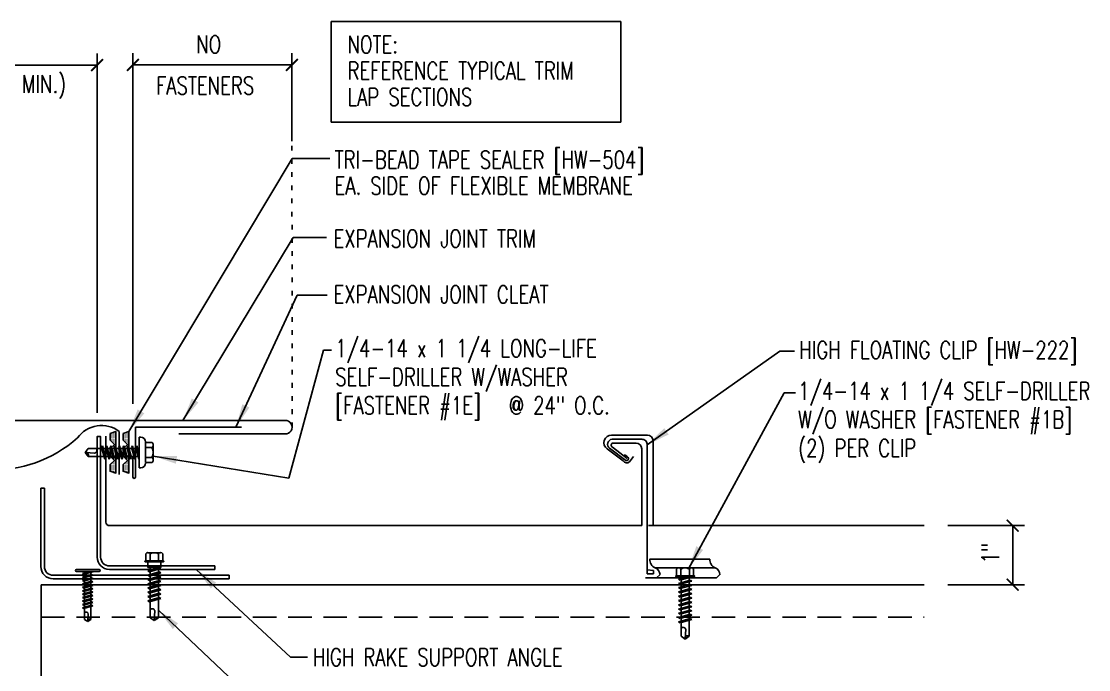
# Model space of a CAD drawing. Header units: inches. Extents: x 3.4 to 44.9, y 7.2 to 31.1.
# Drawn here: x 22.21 to 44.88, y 17.35 to 31.13 of the extents above; entities that cross this region are included whole.
import ezdxf

# ---------------------------------------------------------------- set-up
doc = ezdxf.new("R2010")
doc.units = ezdxf.units.IN
doc.header["$MEASUREMENT"] = 0
doc.linetypes.add('ACAD_ISO07W100', pattern=[3, 0, -3])
doc.linetypes.add('HIDDEN', pattern=[0.375, 0.25, -0.125])
for name, color, linetype in [('clip', 5, 'Continuous'), ('DIM', 2, 'Continuous'), ('FASTENER', 9, 'Continuous'), ('MEMBRANE', 7, 'Continuous'), ('PANEL', 11, 'Continuous'), ('STLA', 10, 'Continuous'), ('TAPE', 8, 'Continuous'), ('TEXT', 2, 'Continuous'), ('TRIM', 6, 'Continuous')]:
    doc.layers.add(name, color=color, linetype=linetype)
doc.styles.add('TEXT1', font='ROMANS.shx', dxfattribs={"width": 0.75, "height": 0.375})
doc.dimstyles.new('DETAIL$0', dxfattribs={"dimscale": 4, "dimtxt": 0.375, "dimasz": 0.0625, "dimexe": 0.0625, "dimexo": 0.125, "dimgap": 0.0625, "dimtad": 1, "dimdec": 4, "dimzin": 3, "dimdsep": 46, "dimlunit": 4, "dimtxsty": 'TEXT1', "dimblk": 'ARCHTICK', "dimcen": 0.0625, "dimclrd": 7, "dimclre": 7, "dimclrt": 2, "dimadec": 0, "dimazin": 0, "dimtfac": 0.59375, "dimtdec": 4, "dimtmove": 0, "dimatfit": 3, "dimfxl": 0, "dimfrac": 2, "dimtolj": 1, "dimtzin": 3, "dimarcsym": 0})
doc.dimstyles.new('DETAIL$7', dxfattribs={"dimscale": 4, "dimtxt": 0.375, "dimasz": 0.125, "dimexe": 0.0625, "dimexo": 0.125, "dimgap": 0.0625, "dimtad": 1, "dimdec": 4, "dimzin": 3, "dimdsep": 46, "dimlunit": 4, "dimtxsty": 'TEXT1', "dimblk": 'ARCHTICK', "dimcen": 0.0625, "dimclrd": 7, "dimclre": 7, "dimclrt": 2, "dimadec": 0, "dimazin": 0, "dimtfac": 0.59375, "dimtdec": 4, "dimtmove": 2, "dimatfit": 3, "dimfxl": 0, "dimfrac": 2, "dimtolj": 1, "dimtzin": 3, "dimarcsym": 0})

# ---------------------------------------------------------------- blocks, each defined once
blk = doc.blocks.new('FD-F1e')
at = {"layer": 'TEXT', "style": 'TEXT1', "width": 0.75}
for s, p in [('1/4-14 x 1 1/4 LONG-LIFE', (0.0047, -0.0408)), ('SELF-DRILLER W/WASHER', (0.0047, -0.1926)), ('[FASTENER #1E]', (0.0047, -0.3444))]:
    blk.add_text(s, height=0.09375, dxfattribs=at).set_placement(p)
blk.add_attdef('(QUANTITY)', (0.9263, -0.3444), '', height=0.0938, dxfattribs=at)
at = {"layer": 'TEXT', "style": 'TEXT1', "flags": 1}
for tag, p in [('Color', (0.0245, -0.5337)), ('Calc', (0.0245, -0.5337)), ('Opt1', (0.0245, -0.5337)), ('Opt2', (0.0245, -0.5337)), ('Opt3', (0.0245, -0.5337)), ('Description', (0.0245, -0.5337)), ('Multiple', (0.0245, -0.5337)), ('Part', (0.0245, -0.5337)), ('Spare1', (0.0245, -0.7212)), ('Spare2', (0.0245, -0.7212)), ('Spare3', (0.0245, -0.7212)), ('Spare4', (0.0245, -0.7212)), ('Spare5', (0.0245, -0.7212)), ('Spare6', (0.0245, -0.7212)), ('Spare7', (0.0245, -0.7212)), ('Spare8', (0.0245, -0.7212)), ('Spare9', (0.0245, -0.7212)), ('Spare10', (0.0245, -0.7212))]:
    blk.add_attdef(tag, p, '', height=0.0938, dxfattribs=at)
blk = doc.blocks.new('*X3')
at = {"color": 0}
for p, q in [((-0.434, 0.135), (-0.434, 0.135)), ((-0.434, 0.123), (-0.434, 0.123)), ((-0.422, 0.141), (-0.422, 0.141)), ((-0.422, 0.129), (-0.422, 0.129)), ((-0.422, 0.117), (-0.422, 0.117)), ((-0.422, 0.105), (-0.422, 0.105)), ((-0.422, 0.094), (-0.422, 0.094)), ((-0.422, 0.082), (-0.422, 0.082)), ((-0.41, 0.135), (-0.41, 0.135)), ((-0.41, 0.123), (-0.41, 0.123)), ((-0.41, 0.111), (-0.41, 0.111)), ((-0.41, 0.1), (-0.41, 0.1)), ((-0.41, 0.088), (-0.41, 0.088)), ((-0.41, 0.076), (-0.41, 0.076)), ((-0.41, 0.064), (-0.41, 0.064)), ((-0.41, 0.053), (-0.41, 0.053)), ((-0.41, 0.041), (-0.41, 0.041)), ((-0.398, 0.141), (-0.398, 0.141)), ((-0.398, 0.129), (-0.398, 0.129)), ((-0.398, 0.117), (-0.398, 0.117)), ((-0.398, 0.105), (-0.398, 0.105)), ((-0.398, 0.094), (-0.398, 0.094)), ((-0.398, 0.082), (-0.398, 0.082)), ((-0.398, 0.07), (-0.398, 0.07)), ((-0.398, 0.059), (-0.398, 0.059)), ((-0.398, 0.047), (-0.398, 0.047)), ((-0.398, 0.035), (-0.398, 0.035)), ((-0.398, 0.023), (-0.398, 0.023)), ((-0.387, 0.135), (-0.387, 0.135)), ((-0.387, 0.123), (-0.387, 0.123)), ((-0.387, 0.111), (-0.387, 0.111)), ((-0.387, 0.1), (-0.387, 0.1)), ((-0.387, 0.088), (-0.387, 0.088)), ((-0.387, 0.076), (-0.387, 0.076)), ((-0.387, 0.064), (-0.387, 0.064)), ((-0.387, 0.053), (-0.387, 0.053)), ((-0.387, 0.041), (-0.387, 0.041)), ((-0.387, 0.029), (-0.387, 0.029)), ((-0.375, 0.141), (-0.375, 0.141)), ((-0.375, 0.129), (-0.375, 0.129)), ((-0.375, 0.117), (-0.375, 0.117)), ((-0.375, 0.105), (-0.375, 0.105)), ((-0.375, 0.094), (-0.375, 0.094)), ((-0.375, 0.082), (-0.375, 0.082)), ((-0.375, 0.07), (-0.375, 0.07)), ((-0.375, 0.059), (-0.375, 0.059)), ((-0.375, 0.047), (-0.375, 0.047)), ((-0.375, 0.035), (-0.375, 0.035)), ((-0.375, 0.023), (-0.375, 0.023)), ((-0.363, 0.135), (-0.363, 0.135)), ((-0.363, 0.123), (-0.363, 0.123)), ((-0.363, 0.111), (-0.363, 0.111)), ((-0.363, 0.1), (-0.363, 0.1)), ((-0.363, 0.088), (-0.363, 0.088)), ((-0.363, 0.076), (-0.363, 0.076)), ((-0.363, 0.064), (-0.363, 0.064)), ((-0.363, 0.053), (-0.363, 0.053)), ((-0.363, 0.041), (-0.363, 0.041)), ((-0.363, 0.029), (-0.363, 0.029)), ((-0.352, 0.141), (-0.352, 0.141)), ((-0.352, 0.129), (-0.352, 0.129)), ((-0.352, 0.117), (-0.352, 0.117)), ((-0.352, 0.105), (-0.352, 0.105)), ((-0.352, 0.094), (-0.352, 0.094)), ((-0.352, 0.082), (-0.352, 0.082)), ((-0.352, 0.07), (-0.352, 0.07)), ((-0.352, 0.059), (-0.352, 0.059)), ((-0.352, 0.047), (-0.352, 0.047)), ((-0.352, 0.035), (-0.352, 0.035)), ((-0.352, 0.023), (-0.352, 0.023)), ((-0.34, 0.135), (-0.34, 0.135)), ((-0.34, 0.123), (-0.34, 0.123)), ((-0.34, 0.111), (-0.34, 0.111)), ((-0.34, 0.1), (-0.34, 0.1)), ((-0.34, 0.088), (-0.34, 0.088)), ((-0.34, 0.076), (-0.34, 0.076)), ((-0.34, 0.064), (-0.34, 0.064)), ((-0.34, 0.053), (-0.34, 0.053)), ((-0.34, 0.041), (-0.34, 0.041)), ((-0.34, 0.029), (-0.34, 0.029)), ((-0.328, 0.141), (-0.328, 0.141)), ((-0.328, 0.129), (-0.328, 0.129)), ((-0.328, 0.117), (-0.328, 0.117)), ((-0.328, 0.105), (-0.328, 0.105)), ((-0.328, 0.094), (-0.328, 0.094)), ((-0.328, 0.082), (-0.328, 0.082)), ((-0.328, 0.07), (-0.328, 0.07)), ((-0.328, 0.059), (-0.328, 0.059)), ((-0.328, 0.047), (-0.328, 0.047)), ((-0.328, 0.035), (-0.328, 0.035)), ((-0.328, 0.023), (-0.328, 0.023)), ((-0.316, 0.135), (-0.316, 0.135)), ((-0.316, 0.123), (-0.316, 0.123)), ((-0.316, 0.111), (-0.316, 0.111)), ((-0.316, 0.1), (-0.316, 0.1)), ((-0.316, 0.088), (-0.316, 0.088)), ((-0.316, 0.076), (-0.316, 0.076)), ((-0.316, 0.064), (-0.316, 0.064)), ((-0.316, 0.053), (-0.316, 0.053)), ((-0.316, 0.041), (-0.316, 0.041)), ((-0.316, 0.029), (-0.316, 0.029)), ((-0.305, 0.141), (-0.305, 0.141)), ((-0.305, 0.129), (-0.305, 0.129)), ((-0.305, 0.117), (-0.305, 0.117)), ((-0.305, 0.105), (-0.305, 0.105)), ((-0.305, 0.094), (-0.305, 0.094)), ((-0.305, 0.082), (-0.305, 0.082)), ((-0.305, 0.07), (-0.305, 0.07)), ((-0.305, 0.059), (-0.305, 0.059)), ((-0.305, 0.047), (-0.305, 0.047)), ((-0.305, 0.035), (-0.305, 0.035)), ((-0.305, 0.023), (-0.305, 0.023)), ((-0.293, 0.135), (-0.293, 0.135)), ((-0.293, 0.123), (-0.293, 0.123)), ((-0.293, 0.111), (-0.293, 0.111)), ((-0.293, 0.1), (-0.293, 0.1)), ((-0.293, 0.088), (-0.293, 0.088)), ((-0.293, 0.076), (-0.293, 0.076)), ((-0.293, 0.064), (-0.293, 0.064)), ((-0.293, 0.053), (-0.293, 0.053)), ((-0.293, 0.041), (-0.293, 0.041)), ((-0.293, 0.029), (-0.293, 0.029)), ((-0.281, 0.141), (-0.281, 0.141)), ((-0.281, 0.129), (-0.281, 0.129)), ((-0.281, 0.117), (-0.281, 0.117)), ((-0.281, 0.105), (-0.281, 0.105)), ((-0.281, 0.094), (-0.281, 0.094)), ((-0.281, 0.082), (-0.281, 0.082)), ((-0.281, 0.07), (-0.281, 0.07)), ((-0.281, 0.059), (-0.281, 0.059)), ((-0.281, 0.047), (-0.281, 0.047)), ((-0.281, 0.035), (-0.281, 0.035)), ((-0.281, 0.023), (-0.281, 0.023)), ((-0.27, 0.135), (-0.27, 0.135)), ((-0.27, 0.123), (-0.27, 0.123)), ((-0.27, 0.111), (-0.27, 0.111)), ((-0.27, 0.1), (-0.27, 0.1)), ((-0.27, 0.088), (-0.27, 0.088)), ((-0.27, 0.076), (-0.27, 0.076)), ((-0.27, 0.064), (-0.27, 0.064)), ((-0.27, 0.053), (-0.27, 0.053)), ((-0.27, 0.041), (-0.27, 0.041)), ((-0.27, 0.029), (-0.27, 0.029)), ((-0.258, 0.141), (-0.258, 0.141)), ((-0.258, 0.129), (-0.258, 0.129)), ((-0.258, 0.117), (-0.258, 0.117)), ((-0.258, 0.105), (-0.258, 0.105)), ((-0.258, 0.094), (-0.258, 0.094)), ((-0.258, 0.082), (-0.258, 0.082)), ((-0.258, 0.07), (-0.258, 0.07)), ((-0.258, 0.059), (-0.258, 0.059)), ((-0.258, 0.047), (-0.258, 0.047)), ((-0.258, 0.035), (-0.258, 0.035)), ((-0.258, 0.023), (-0.258, 0.023)), ((-0.246, 0.135), (-0.246, 0.135)), ((-0.246, 0.123), (-0.246, 0.123)), ((-0.246, 0.111), (-0.246, 0.111)), ((-0.246, 0.1), (-0.246, 0.1)), ((-0.246, 0.088), (-0.246, 0.088)), ((-0.246, 0.076), (-0.246, 0.076)), ((-0.246, 0.064), (-0.246, 0.064)), ((-0.246, 0.053), (-0.246, 0.053)), ((-0.246, 0.041), (-0.246, 0.041)), ((-0.234, 0.141), (-0.234, 0.141)), ((-0.234, 0.129), (-0.234, 0.129)), ((-0.234, 0.117), (-0.234, 0.117)), ((-0.234, 0.105), (-0.234, 0.105)), ((-0.234, 0.094), (-0.234, 0.094)), ((-0.234, 0.082), (-0.234, 0.082)), ((-0.234, 0.07), (-0.234, 0.07)), ((-0.234, 0.059), (-0.234, 0.059)), ((-0.234, 0.047), (-0.234, 0.047)), ((-0.223, 0.135), (-0.223, 0.135)), ((-0.223, 0.123), (-0.223, 0.123)), ((-0.223, 0.111), (-0.223, 0.111)), ((-0.223, 0.1), (-0.223, 0.1)), ((-0.223, 0.088), (-0.223, 0.088)), ((-0.223, 0.076), (-0.223, 0.076)), ((-0.223, 0.064), (-0.223, 0.064)), ((-0.211, 0.141), (-0.211, 0.141)), ((-0.211, 0.129), (-0.211, 0.129)), ((-0.211, 0.117), (-0.211, 0.117)), ((-0.211, 0.105), (-0.211, 0.105)), ((-0.211, 0.094), (-0.211, 0.094)), ((-0.211, 0.082), (-0.211, 0.082)), ((-0.211, 0.07), (-0.211, 0.07)), ((-0.199, 0.135), (-0.199, 0.135)), ((-0.199, 0.123), (-0.199, 0.123)), ((-0.199, 0.111), (-0.199, 0.111)), ((-0.199, 0.1), (-0.199, 0.1)), ((-0.199, 0.088), (-0.199, 0.088)), ((-0.188, 0.141), (-0.188, 0.141)), ((-0.188, 0.129), (-0.188, 0.129)), ((-0.188, 0.117), (-0.188, 0.117)), ((-0.188, 0.105), (-0.188, 0.105)), ((-0.188, 0.094), (-0.188, 0.094)), ((-0.176, 0.135), (-0.176, 0.135)), ((-0.176, 0.123), (-0.176, 0.123)), ((-0.176, 0.111), (-0.176, 0.111)), ((-0.164, 0.141), (-0.164, 0.141)), ((-0.164, 0.129), (-0.164, 0.129)), ((-0.164, 0.117), (-0.164, 0.117)), ((-0.164, 0.105), (-0.164, 0.105)), ((-0.152, 0.135), (-0.152, 0.135)), ((-0.152, 0.123), (-0.152, 0.123)), ((-0.152, 0.111), (-0.152, 0.111)), ((-0.152, 0.1), (-0.152, 0.1)), ((-0.141, 0.141), (-0.141, 0.141)), ((-0.141, 0.129), (-0.141, 0.129)), ((-0.141, 0.117), (-0.141, 0.117)), ((-0.141, 0.105), (-0.141, 0.105)), ((-0.141, 0.094), (-0.141, 0.094)), ((-0.141, 0.082), (-0.141, 0.082)), ((-0.129, 0.135), (-0.129, 0.135)), ((-0.129, 0.123), (-0.129, 0.123)), ((-0.129, 0.111), (-0.129, 0.111)), ((-0.129, 0.1), (-0.129, 0.1)), ((-0.129, 0.088), (-0.129, 0.088)), ((-0.129, 0.076), (-0.129, 0.076)), ((-0.117, 0.141), (-0.117, 0.141)), ((-0.117, 0.129), (-0.117, 0.129)), ((-0.117, 0.117), (-0.117, 0.117)), ((-0.117, 0.105), (-0.117, 0.105)), ((-0.117, 0.094), (-0.117, 0.094)), ((-0.117, 0.082), (-0.117, 0.082)), ((-0.117, 0.07), (-0.117, 0.07)), ((-0.117, 0.059), (-0.117, 0.059)), ((-0.105, 0.135), (-0.105, 0.135)), ((-0.105, 0.123), (-0.105, 0.123)), ((-0.105, 0.111), (-0.105, 0.111)), ((-0.105, 0.1), (-0.105, 0.1)), ((-0.105, 0.088), (-0.105, 0.088)), ((-0.105, 0.076), (-0.105, 0.076)), ((-0.105, 0.064), (-0.105, 0.064)), ((-0.105, 0.053), (-0.105, 0.053)), ((-0.094, 0.141), (-0.094, 0.141)), ((-0.094, 0.129), (-0.094, 0.129)), ((-0.094, 0.117), (-0.094, 0.117)), ((-0.094, 0.105), (-0.094, 0.105)), ((-0.094, 0.094), (-0.094, 0.094)), ((-0.094, 0.082), (-0.094, 0.082)), ((-0.094, 0.07), (-0.094, 0.07)), ((-0.094, 0.059), (-0.094, 0.059)), ((-0.094, 0.047), (-0.094, 0.047)), ((-0.094, 0.035), (-0.094, 0.035)), ((-0.082, 0.135), (-0.082, 0.135)), ((-0.082, 0.123), (-0.082, 0.123)), ((-0.082, 0.111), (-0.082, 0.111)), ((-0.082, 0.1), (-0.082, 0.1)), ((-0.082, 0.088), (-0.082, 0.088)), ((-0.082, 0.076), (-0.082, 0.076)), ((-0.082, 0.064), (-0.082, 0.064)), ((-0.082, 0.053), (-0.082, 0.053)), ((-0.082, 0.041), (-0.082, 0.041)), ((-0.082, 0.029), (-0.082, 0.029)), ((-0.07, 0.141), (-0.07, 0.141)), ((-0.07, 0.129), (-0.07, 0.129)), ((-0.07, 0.117), (-0.07, 0.117)), ((-0.07, 0.105), (-0.07, 0.105)), ((-0.07, 0.094), (-0.07, 0.094)), ((-0.07, 0.082), (-0.07, 0.082)), ((-0.07, 0.07), (-0.07, 0.07)), ((-0.07, 0.059), (-0.07, 0.059)), ((-0.07, 0.047), (-0.07, 0.047)), ((-0.07, 0.035), (-0.07, 0.035)), ((-0.07, 0.023), (-0.07, 0.023)), ((-0.059, 0.135), (-0.059, 0.135)), ((-0.059, 0.123), (-0.059, 0.123)), ((-0.059, 0.111), (-0.059, 0.111)), ((-0.059, 0.1), (-0.059, 0.1)), ((-0.059, 0.088), (-0.059, 0.088)), ((-0.059, 0.076), (-0.059, 0.076)), ((-0.059, 0.064), (-0.059, 0.064)), ((-0.059, 0.053), (-0.059, 0.053)), ((-0.059, 0.041), (-0.059, 0.041)), ((-0.059, 0.029), (-0.059, 0.029)), ((-0.047, 0.141), (-0.047, 0.141)), ((-0.047, 0.129), (-0.047, 0.129)), ((-0.047, 0.117), (-0.047, 0.117)), ((-0.047, 0.105), (-0.047, 0.105)), ((-0.047, 0.094), (-0.047, 0.094)), ((-0.047, 0.082), (-0.047, 0.082)), ((-0.047, 0.07), (-0.047, 0.07)), ((-0.047, 0.059), (-0.047, 0.059)), ((-0.047, 0.047), (-0.047, 0.047)), ((-0.047, 0.035), (-0.047, 0.035)), ((-0.047, 0.023), (-0.047, 0.023)), ((-0.035, 0.135), (-0.035, 0.135)), ((-0.035, 0.123), (-0.035, 0.123)), ((-0.035, 0.111), (-0.035, 0.111)), ((-0.035, 0.1), (-0.035, 0.1)), ((-0.035, 0.088), (-0.035, 0.088)), ((-0.035, 0.076), (-0.035, 0.076)), ((-0.035, 0.064), (-0.035, 0.064)), ((-0.035, 0.053), (-0.035, 0.053)), ((-0.035, 0.041), (-0.035, 0.041)), ((-0.035, 0.029), (-0.035, 0.029)), ((-0.023, 0.141), (-0.023, 0.141)), ((-0.023, 0.129), (-0.023, 0.129)), ((-0.023, 0.117), (-0.023, 0.117)), ((-0.023, 0.105), (-0.023, 0.105)), ((-0.023, 0.094), (-0.023, 0.094)), ((-0.023, 0.082), (-0.023, 0.082)), ((-0.023, 0.07), (-0.023, 0.07)), ((-0.023, 0.059), (-0.023, 0.059)), ((-0.023, 0.047), (-0.023, 0.047)), ((-0.023, 0.035), (-0.023, 0.035)), ((-0.023, 0.023), (-0.023, 0.023)), ((-0.012, 0.135), (-0.012, 0.135)), ((-0.012, 0.123), (-0.012, 0.123)), ((-0.012, 0.111), (-0.012, 0.111)), ((-0.012, 0.1), (-0.012, 0.1)), ((-0.012, 0.088), (-0.012, 0.088)), ((-0.012, 0.076), (-0.012, 0.076)), ((-0.012, 0.064), (-0.012, 0.064)), ((-0.012, 0.053), (-0.012, 0.053)), ((-0.012, 0.041), (-0.012, 0.041)), ((-0.012, 0.029), (-0.012, 0.029)), ((0, 0.141), (0, 0.141)), ((0, 0.129), (0, 0.129)), ((0, 0.117), (0, 0.117)), ((0, 0.105), (0, 0.105)), ((0, 0.094), (0, 0.094)), ((0, 0.082), (0, 0.082)), ((0, 0.07), (0, 0.07)), ((0, 0.059), (0, 0.059)), ((0, 0.047), (0, 0.047)), ((0, 0.035), (0, 0.035)), ((0, 0.023), (0, 0.023)), ((0.012, 0.135), (0.012, 0.135)), ((0.012, 0.123), (0.012, 0.123)), ((0.012, 0.111), (0.012, 0.111)), ((0.012, 0.1), (0.012, 0.1)), ((0.012, 0.088), (0.012, 0.088)), ((0.012, 0.076), (0.012, 0.076)), ((0.012, 0.064), (0.012, 0.064)), ((0.012, 0.053), (0.012, 0.053)), ((0.012, 0.041), (0.012, 0.041)), ((0.012, 0.029), (0.012, 0.029)), ((0.023, 0.141), (0.023, 0.141)), ((0.023, 0.129), (0.023, 0.129)), ((0.023, 0.117), (0.023, 0.117)), ((0.023, 0.105), (0.023, 0.105)), ((0.023, 0.094), (0.023, 0.094)), ((0.023, 0.082), (0.023, 0.082)), ((0.023, 0.07), (0.023, 0.07)), ((0.023, 0.059), (0.023, 0.059)), ((0.023, 0.047), (0.023, 0.047)), ((0.023, 0.035), (0.023, 0.035)), ((0.023, 0.023), (0.023, 0.023)), ((0.035, 0.135), (0.035, 0.135)), ((0.035, 0.123), (0.035, 0.123)), ((0.035, 0.111), (0.035, 0.111)), ((0.035, 0.1), (0.035, 0.1)), ((0.035, 0.088), (0.035, 0.088)), ((0.035, 0.076), (0.035, 0.076)), ((0.035, 0.064), (0.035, 0.064)), ((0.035, 0.053), (0.035, 0.053)), ((0.035, 0.041), (0.035, 0.041)), ((0.035, 0.029), (0.035, 0.029)), ((0.047, 0.141), (0.047, 0.141)), ((0.047, 0.129), (0.047, 0.129)), ((0.047, 0.117), (0.047, 0.117)), ((0.047, 0.105), (0.047, 0.105)), ((0.047, 0.094), (0.047, 0.094)), ((0.047, 0.082), (0.047, 0.082)), ((0.047, 0.07), (0.047, 0.07)), ((0.047, 0.059), (0.047, 0.059)), ((0.047, 0.047), (0.047, 0.047)), ((0.047, 0.035), (0.047, 0.035)), ((0.047, 0.023), (0.047, 0.023)), ((0.059, 0.135), (0.059, 0.135)), ((0.059, 0.123), (0.059, 0.123)), ((0.059, 0.111), (0.059, 0.111)), ((0.059, 0.1), (0.059, 0.1)), ((0.059, 0.088), (0.059, 0.088)), ((0.059, 0.076), (0.059, 0.076)), ((0.059, 0.064), (0.059, 0.064)), ((0.059, 0.053), (0.059, 0.053)), ((0.059, 0.041), (0.059, 0.041)), ((0.059, 0.029), (0.059, 0.029)), ((0.07, 0.141), (0.07, 0.141)), ((0.07, 0.129), (0.07, 0.129)), ((0.07, 0.117), (0.07, 0.117)), ((0.07, 0.105), (0.07, 0.105)), ((0.07, 0.094), (0.07, 0.094)), ((0.07, 0.082), (0.07, 0.082)), ((0.07, 0.07), (0.07, 0.07)), ((0.07, 0.059), (0.07, 0.059)), ((0.07, 0.047), (0.07, 0.047)), ((0.07, 0.035), (0.07, 0.035)), ((0.07, 0.023), (0.07, 0.023)), ((0.082, 0.135), (0.082, 0.135)), ((0.082, 0.123), (0.082, 0.123)), ((0.082, 0.111), (0.082, 0.111)), ((0.082, 0.1), (0.082, 0.1)), ((0.082, 0.088), (0.082, 0.088)), ((0.082, 0.076), (0.082, 0.076)), ((0.082, 0.064), (0.082, 0.064)), ((0.082, 0.053), (0.082, 0.053)), ((0.082, 0.041), (0.082, 0.041)), ((0.082, 0.029), (0.082, 0.029)), ((0.094, 0.141), (0.094, 0.141)), ((0.094, 0.129), (0.094, 0.129)), ((0.094, 0.117), (0.094, 0.117)), ((0.094, 0.105), (0.094, 0.105)), ((0.094, 0.094), (0.094, 0.094)), ((0.094, 0.082), (0.094, 0.082)), ((0.094, 0.07), (0.094, 0.07)), ((0.094, 0.059), (0.094, 0.059)), ((0.094, 0.047), (0.094, 0.047)), ((0.094, 0.035), (0.094, 0.035)), ((0.105, 0.135), (0.105, 0.135)), ((0.105, 0.123), (0.105, 0.123)), ((0.105, 0.111), (0.105, 0.111)), ((0.105, 0.1), (0.105, 0.1)), ((0.105, 0.088), (0.105, 0.088)), ((0.105, 0.076), (0.105, 0.076)), ((0.105, 0.064), (0.105, 0.064)), ((0.105, 0.053), (0.105, 0.053)), ((0.117, 0.141), (0.117, 0.141)), ((0.117, 0.129), (0.117, 0.129)), ((0.117, 0.117), (0.117, 0.117)), ((0.117, 0.105), (0.117, 0.105)), ((0.117, 0.094), (0.117, 0.094)), ((0.117, 0.082), (0.117, 0.082)), ((0.117, 0.07), (0.117, 0.07)), ((0.117, 0.059), (0.117, 0.059)), ((0.129, 0.135), (0.129, 0.135)), ((0.129, 0.123), (0.129, 0.123)), ((0.129, 0.111), (0.129, 0.111)), ((0.129, 0.1), (0.129, 0.1)), ((0.129, 0.088), (0.129, 0.088)), ((0.129, 0.076), (0.129, 0.076)), ((0.141, 0.141), (0.141, 0.141)), ((0.141, 0.129), (0.141, 0.129)), ((0.141, 0.117), (0.141, 0.117)), ((0.141, 0.105), (0.141, 0.105)), ((0.141, 0.094), (0.141, 0.094)), ((0.141, 0.082), (0.141, 0.082)), ((0.152, 0.135), (0.152, 0.135)), ((0.152, 0.123), (0.152, 0.123)), ((0.152, 0.111), (0.152, 0.111)), ((0.152, 0.1), (0.152, 0.1)), ((0.164, 0.141), (0.164, 0.141)), ((0.164, 0.129), (0.164, 0.129)), ((0.164, 0.117), (0.164, 0.117)), ((0.164, 0.105), (0.164, 0.105)), ((0.176, 0.135), (0.176, 0.135)), ((0.176, 0.123), (0.176, 0.123)), ((0.176, 0.111), (0.176, 0.111)), ((0.188, 0.141), (0.188, 0.141)), ((0.188, 0.129), (0.188, 0.129)), ((0.188, 0.117), (0.188, 0.117)), ((0.188, 0.105), (0.188, 0.105)), ((0.188, 0.094), (0.188, 0.094)), ((0.199, 0.135), (0.199, 0.135)), ((0.199, 0.123), (0.199, 0.123)), ((0.199, 0.111), (0.199, 0.111)), ((0.199, 0.1), (0.199, 0.1)), ((0.199, 0.088), (0.199, 0.088)), ((0.211, 0.141), (0.211, 0.141)), ((0.211, 0.129), (0.211, 0.129)), ((0.211, 0.117), (0.211, 0.117)), ((0.211, 0.105), (0.211, 0.105)), ((0.211, 0.094), (0.211, 0.094)), ((0.211, 0.082), (0.211, 0.082)), ((0.211, 0.07), (0.211, 0.07)), ((0.223, 0.135), (0.223, 0.135)), ((0.223, 0.123), (0.223, 0.123)), ((0.223, 0.111), (0.223, 0.111)), ((0.223, 0.1), (0.223, 0.1)), ((0.223, 0.088), (0.223, 0.088)), ((0.223, 0.076), (0.223, 0.076)), ((0.223, 0.064), (0.223, 0.064)), ((0.234, 0.141), (0.234, 0.141)), ((0.234, 0.129), (0.234, 0.129)), ((0.234, 0.117), (0.234, 0.117)), ((0.234, 0.105), (0.234, 0.105)), ((0.234, 0.094), (0.234, 0.094)), ((0.234, 0.082), (0.234, 0.082)), ((0.234, 0.07), (0.234, 0.07)), ((0.234, 0.059), (0.234, 0.059)), ((0.234, 0.047), (0.234, 0.047)), ((0.246, 0.135), (0.246, 0.135)), ((0.246, 0.123), (0.246, 0.123)), ((0.246, 0.111), (0.246, 0.111)), ((0.246, 0.1), (0.246, 0.1)), ((0.246, 0.088), (0.246, 0.088)), ((0.246, 0.076), (0.246, 0.076)), ((0.246, 0.064), (0.246, 0.064)), ((0.246, 0.053), (0.246, 0.053)), ((0.246, 0.041), (0.246, 0.041)), ((0.258, 0.141), (0.258, 0.141)), ((0.258, 0.129), (0.258, 0.129)), ((0.258, 0.117), (0.258, 0.117)), ((0.258, 0.105), (0.258, 0.105)), ((0.258, 0.094), (0.258, 0.094)), ((0.258, 0.082), (0.258, 0.082)), ((0.258, 0.07), (0.258, 0.07)), ((0.258, 0.059), (0.258, 0.059)), ((0.258, 0.047), (0.258, 0.047)), ((0.258, 0.035), (0.258, 0.035)), ((0.258, 0.023), (0.258, 0.023)), ((0.27, 0.135), (0.27, 0.135)), ((0.27, 0.123), (0.27, 0.123)), ((0.27, 0.111), (0.27, 0.111)), ((0.27, 0.1), (0.27, 0.1)), ((0.27, 0.088), (0.27, 0.088)), ((0.27, 0.076), (0.27, 0.076)), ((0.27, 0.064), (0.27, 0.064)), ((0.27, 0.053), (0.27, 0.053)), ((0.27, 0.041), (0.27, 0.041)), ((0.27, 0.029), (0.27, 0.029)), ((0.281, 0.141), (0.281, 0.141)), ((0.281, 0.129), (0.281, 0.129)), ((0.281, 0.117), (0.281, 0.117)), ((0.281, 0.105), (0.281, 0.105)), ((0.281, 0.094), (0.281, 0.094)), ((0.281, 0.082), (0.281, 0.082)), ((0.281, 0.07), (0.281, 0.07)), ((0.281, 0.059), (0.281, 0.059)), ((0.281, 0.047), (0.281, 0.047)), ((0.281, 0.035), (0.281, 0.035)), ((0.281, 0.023), (0.281, 0.023)), ((0.293, 0.135), (0.293, 0.135)), ((0.293, 0.123), (0.293, 0.123)), ((0.293, 0.111), (0.293, 0.111)), ((0.293, 0.1), (0.293, 0.1)), ((0.293, 0.088), (0.293, 0.088)), ((0.293, 0.076), (0.293, 0.076)), ((0.293, 0.064), (0.293, 0.064)), ((0.293, 0.053), (0.293, 0.053)), ((0.293, 0.041), (0.293, 0.041)), ((0.293, 0.029), (0.293, 0.029)), ((0.305, 0.141), (0.305, 0.141)), ((0.305, 0.129), (0.305, 0.129)), ((0.305, 0.117), (0.305, 0.117)), ((0.305, 0.105), (0.305, 0.105)), ((0.305, 0.094), (0.305, 0.094)), ((0.305, 0.082), (0.305, 0.082)), ((0.305, 0.07), (0.305, 0.07)), ((0.305, 0.059), (0.305, 0.059)), ((0.305, 0.047), (0.305, 0.047)), ((0.305, 0.035), (0.305, 0.035)), ((0.305, 0.023), (0.305, 0.023)), ((0.316, 0.135), (0.316, 0.135)), ((0.316, 0.123), (0.316, 0.123)), ((0.316, 0.111), (0.316, 0.111)), ((0.316, 0.1), (0.316, 0.1)), ((0.316, 0.088), (0.316, 0.088)), ((0.316, 0.076), (0.316, 0.076)), ((0.316, 0.064), (0.316, 0.064)), ((0.316, 0.053), (0.316, 0.053)), ((0.316, 0.041), (0.316, 0.041)), ((0.316, 0.029), (0.316, 0.029)), ((0.328, 0.141), (0.328, 0.141)), ((0.328, 0.129), (0.328, 0.129)), ((0.328, 0.117), (0.328, 0.117)), ((0.328, 0.105), (0.328, 0.105)), ((0.328, 0.094), (0.328, 0.094)), ((0.328, 0.082), (0.328, 0.082)), ((0.328, 0.07), (0.328, 0.07)), ((0.328, 0.059), (0.328, 0.059)), ((0.328, 0.047), (0.328, 0.047)), ((0.328, 0.035), (0.328, 0.035)), ((0.328, 0.023), (0.328, 0.023)), ((0.34, 0.135), (0.34, 0.135)), ((0.34, 0.123), (0.34, 0.123)), ((0.34, 0.111), (0.34, 0.111)), ((0.34, 0.1), (0.34, 0.1)), ((0.34, 0.088), (0.34, 0.088)), ((0.34, 0.076), (0.34, 0.076)), ((0.34, 0.064), (0.34, 0.064)), ((0.34, 0.053), (0.34, 0.053)), ((0.34, 0.041), (0.34, 0.041)), ((0.34, 0.029), (0.34, 0.029)), ((0.352, 0.141), (0.352, 0.141)), ((0.352, 0.129), (0.352, 0.129)), ((0.352, 0.117), (0.352, 0.117)), ((0.352, 0.105), (0.352, 0.105)), ((0.352, 0.094), (0.352, 0.094)), ((0.352, 0.082), (0.352, 0.082)), ((0.352, 0.07), (0.352, 0.07)), ((0.352, 0.059), (0.352, 0.059)), ((0.352, 0.047), (0.352, 0.047)), ((0.352, 0.035), (0.352, 0.035)), ((0.352, 0.023), (0.352, 0.023)), ((0.363, 0.135), (0.363, 0.135)), ((0.363, 0.123), (0.363, 0.123)), ((0.363, 0.111), (0.363, 0.111)), ((0.363, 0.1), (0.363, 0.1)), ((0.363, 0.088), (0.363, 0.088)), ((0.363, 0.076), (0.363, 0.076)), ((0.363, 0.064), (0.363, 0.064)), ((0.363, 0.053), (0.363, 0.053)), ((0.363, 0.041), (0.363, 0.041)), ((0.363, 0.029), (0.363, 0.029)), ((0.375, 0.141), (0.375, 0.141)), ((0.375, 0.129), (0.375, 0.129)), ((0.375, 0.117), (0.375, 0.117)), ((0.375, 0.105), (0.375, 0.105)), ((0.375, 0.094), (0.375, 0.094)), ((0.375, 0.082), (0.375, 0.082)), ((0.375, 0.07), (0.375, 0.07)), ((0.375, 0.059), (0.375, 0.059)), ((0.375, 0.047), (0.375, 0.047)), ((0.375, 0.035), (0.375, 0.035)), ((0.375, 0.023), (0.375, 0.023)), ((0.387, 0.135), (0.387, 0.135)), ((0.387, 0.123), (0.387, 0.123)), ((0.387, 0.111), (0.387, 0.111)), ((0.387, 0.1), (0.387, 0.1)), ((0.387, 0.088), (0.387, 0.088)), ((0.387, 0.076), (0.387, 0.076)), ((0.387, 0.064), (0.387, 0.064)), ((0.387, 0.053), (0.387, 0.053)), ((0.387, 0.041), (0.387, 0.041)), ((0.387, 0.029), (0.387, 0.029)), ((0.398, 0.141), (0.398, 0.141)), ((0.398, 0.129), (0.398, 0.129)), ((0.398, 0.117), (0.398, 0.117)), ((0.398, 0.105), (0.398, 0.105)), ((0.398, 0.094), (0.398, 0.094)), ((0.398, 0.082), (0.398, 0.082)), ((0.398, 0.07), (0.398, 0.07)), ((0.398, 0.059), (0.398, 0.059)), ((0.398, 0.047), (0.398, 0.047)), ((0.398, 0.035), (0.398, 0.035)), ((0.398, 0.023), (0.398, 0.023)), ((0.41, 0.135), (0.41, 0.135)), ((0.41, 0.123), (0.41, 0.123)), ((0.41, 0.111), (0.41, 0.111)), ((0.41, 0.1), (0.41, 0.1)), ((0.41, 0.088), (0.41, 0.088)), ((0.41, 0.076), (0.41, 0.076)), ((0.41, 0.064), (0.41, 0.064)), ((0.41, 0.053), (0.41, 0.053)), ((0.41, 0.041), (0.41, 0.041)), ((0.422, 0.141), (0.422, 0.141)), ((0.422, 0.129), (0.422, 0.129)), ((0.422, 0.117), (0.422, 0.117)), ((0.422, 0.105), (0.422, 0.105)), ((0.422, 0.094), (0.422, 0.094)), ((0.422, 0.082), (0.422, 0.082)), ((0.434, 0.135), (0.434, 0.135)), ((0.434, 0.123), (0.434, 0.123))]:
    blk.add_line(p, q, dxfattribs=at)
blk = doc.blocks.new('MB_DBTAP')
at = {"layer": 'TAPE', "color": 9}
blk.add_lwpolyline([(-0.403, 0.018), (-0.442, 0.141), (0.442, 0.141), (0.403, 0.018), (0.26, 0.018), (0.17, 0.109), (0.079, 0.018), (0, 0.018), (-0.079, 0.018), (-0.17, 0.109), (-0.26, 0.018)], close=True, dxfattribs=at)
at = {"layer": 'TAPE', "color": 251}
blk.add_blockref('*X3', (0, 0), dxfattribs=at)
blk = doc.blocks.new('MB_DW3')
at = {"layer": 'FASTENER'}
for p, q in [((-0.215, 0.305), (-0.215, 0.171)), ((-0.161, 0.337), (0.161, 0.337)), ((-0.107, 0.305), (-0.107, 0.171)), ((0.107, 0.305), (0.107, 0.171)), ((0.215, 0.305), (0.215, 0.171)), ((-0.324, 0.071), (-0.324, 0.037)), ((-0.324, 0.037), (0.324, 0.037)), ((-0.224, 0.171), (0.215, 0.171)), ((-0.139, -0.016), (0.046, 0.037)), ((-0.104, -0.036), (0.139, 0.033)), ((-0.086, 0.037), (0.086, 0.037)), ((-0.086, 0.037), (-0.086, -0.001)), ((0.086, 0.037), (0.133, 0.037)), ((0.086, 0.018), (0.086, -0.042)), ((0.139, 0.033), (0.133, 0.037)), ((0.324, 0.071), (0.324, 0.037)), ((-0.104, -0.036), (-0.139, -0.016)), ((-0.139, -0.107), (0.104, -0.038)), ((-0.104, -0.127), (-0.139, -0.107)), ((-0.139, -0.198), (0.104, -0.128)), ((-0.104, -0.218), (-0.139, -0.198)), ((-0.139, -0.289), (0.104, -0.219)), ((-0.104, -0.127), (0.139, -0.058)), ((-0.104, -0.218), (0.139, -0.149)), ((-0.086, -0.031), (-0.086, -0.092)), ((-0.086, -0.122), (-0.086, -0.183)), ((-0.086, -0.213), (-0.086, -0.274)), ((0.086, -0.073), (0.086, -0.133)), ((0.086, -0.164), (0.086, -0.224)), ((0.139, -0.058), (0.104, -0.038)), ((0.139, -0.149), (0.104, -0.128)), ((0.139, -0.239), (0.104, -0.219)), ((-0.104, -0.309), (-0.139, -0.289)), ((-0.139, -0.38), (0.104, -0.31)), ((-0.104, -0.4), (-0.139, -0.38)), ((-0.139, -0.47), (0.104, -0.401)), ((-0.104, -0.309), (0.139, -0.239)), ((-0.104, -0.4), (0.139, -0.33)), ((-0.104, -0.491), (0.139, -0.421)), ((-0.086, -0.304), (-0.086, -0.364)), ((-0.086, -0.395), (-0.086, -0.455)), ((0.086, -0.255), (0.086, -0.315)), ((0.086, -0.345), (0.086, -0.406)), ((0.086, -0.436), (0.086, -0.497)), ((0.139, -0.33), (0.104, -0.31)), ((0.139, -0.421), (0.104, -0.401)), ((-0.104, -0.491), (-0.139, -0.47)), ((-0.139, -0.561), (0.104, -0.492)), ((-0.104, -0.581), (-0.139, -0.561)), ((-0.139, -0.652), (0.104, -0.583)), ((-0.104, -0.672), (-0.139, -0.652)), ((-0.139, -0.743), (0.104, -0.674)), ((-0.104, -0.581), (0.139, -0.512)), ((-0.104, -0.672), (0.139, -0.603)), ((-0.086, -0.486), (-0.086, -0.546)), ((-0.086, -0.577), (-0.086, -0.637)), ((-0.086, -0.667), (-0.086, -0.728)), ((0.086, -0.527), (0.086, -0.588)), ((0.086, -0.618), (0.086, -0.679)), ((0.139, -0.512), (0.104, -0.492)), ((0.139, -0.603), (0.104, -0.583)), ((0.139, -0.694), (0.104, -0.674)), ((-0.104, -0.763), (-0.139, -0.743)), ((-0.104, -0.763), (0.139, -0.694)), ((-0.086, -0.758), (-0.086, -1.05)), ((0.086, -0.709), (0.086, -1.05)), ((0, -1.111), (-0.086, -1.05)), ((-0.002, -1.095), (0.014, -0.909)), ((0, -1.111), (0.086, -1.05))]:
    blk.add_line(p, q, dxfattribs=at)
for centre, radius, start, end in [((-0.161, 0.274), 0.0628, 29.8754, 150.1246), ((0, 0.141), 0.196, 56.9974, 123.0026), ((0.161, 0.274), 0.0628, 29.8754, 150.1246), ((-0.224, 0.071), 0.1, 90, 180), ((0.224, 0.071), 0.1, 0, 90), ((-0.046, -0.921), 0.0615, 11.1445, 130.906), ((0.054, -1.097), 0.0563, 55.4585, 194.8454)]:
    blk.add_arc(centre, radius, start, end, dxfattribs=at)
blk = doc.blocks.new('MB_DO5')
for p, q in [((-0.193, 0.018), (0.193, 0.018)), ((-0.193, 0), (0.193, 0)), ((-0.181, 0.167), (-0.181, 0.018)), ((-0.181, 0.018), (0.181, 0.018)), ((-0.135, 0.193), (0.135, 0.193)), ((-0.089, 0.167), (-0.089, 0.018)), ((0.089, 0.167), (0.089, 0.018)), ((0.181, 0.167), (0.181, 0.018)), ((-0.139, 0), (-0.139, -0.123)), ((-0.139, -0.123), (0.139, -0.123)), ((-0.139, -0.194), (0.104, -0.124)), ((-0.104, -0.214), (-0.139, -0.194)), ((-0.139, -0.285), (0.104, -0.215)), ((-0.104, -0.214), (0.139, -0.145)), ((-0.086, -0.123), (-0.086, -0.179)), ((-0.086, -0.209), (-0.086, -0.27)), ((0.086, -0.16), (0.086, -0.22)), ((0.139, -0.145), (0.104, -0.124)), ((0.139, -0.235), (0.104, -0.215)), ((0.139, -0.123), (0.139, 0)), ((-0.104, -0.305), (-0.139, -0.285)), ((-0.139, -0.376), (0.104, -0.306)), ((-0.104, -0.396), (-0.139, -0.376)), ((-0.139, -0.466), (0.104, -0.397)), ((-0.104, -0.305), (0.139, -0.235)), ((-0.104, -0.396), (0.139, -0.326)), ((-0.104, -0.487), (0.139, -0.417)), ((-0.086, -0.3), (-0.086, -0.36)), ((-0.086, -0.391), (-0.086, -0.451)), ((0.086, -0.251), (0.086, -0.311)), ((0.086, -0.341), (0.086, -0.402)), ((0.086, -0.432), (0.086, -0.493)), ((0.139, -0.326), (0.104, -0.306)), ((0.139, -0.417), (0.104, -0.397)), ((-0.104, -0.487), (-0.139, -0.466)), ((-0.139, -0.557), (0.104, -0.488)), ((-0.104, -0.577), (-0.139, -0.557)), ((-0.139, -0.648), (0.104, -0.579)), ((-0.104, -0.668), (-0.139, -0.648)), ((-0.139, -0.739), (0.104, -0.67)), ((-0.104, -0.577), (0.139, -0.508)), ((-0.104, -0.668), (0.139, -0.599)), ((-0.086, -0.482), (-0.086, -0.542)), ((-0.086, -0.572), (-0.086, -0.633)), ((-0.086, -0.663), (-0.086, -0.724)), ((0.086, -0.523), (0.086, -0.584)), ((0.086, -0.614), (0.086, -0.675)), ((0.139, -0.508), (0.104, -0.488)), ((0.139, -0.599), (0.104, -0.579)), ((0.139, -0.69), (0.104, -0.67)), ((-0.104, -0.759), (-0.139, -0.739)), ((-0.139, -0.83), (0.104, -0.761)), ((-0.104, -0.85), (-0.139, -0.83)), ((-0.104, -0.759), (0.139, -0.69)), ((-0.104, -0.85), (0.139, -0.781)), ((-0.086, -0.754), (-0.086, -0.815)), ((-0.086, -0.845), (-0.086, -1.189)), ((0.086, -0.705), (0.086, -0.766)), ((0.086, -0.796), (0.086, -1.189)), ((0.139, -0.781), (0.104, -0.761)), ((-0.002, -1.234), (0.014, -1.048)), ((0, -1.25), (-0.086, -1.189)), ((0, -1.25), (0.086, -1.189))]:
    blk.add_line(p, q)
for centre, radius, start, end in [((-0.193, 0.009), 0.00894, 90, 270), ((-0.135, 0.141), 0.0527, 29.8754, 150.1246), ((0, 0.029), 0.164, 56.9974, 123.0026), ((0.135, 0.141), 0.0527, 29.8754, 150.1246), ((0.193, 0.009), 0.00894, 270, 90), ((-0.046, -1.06), 0.0615, 11.1445, 130.906), ((0.054, -1.236), 0.0563, 55.4585, 194.8454)]:
    blk.add_arc(centre, radius, start, end)
blk = doc.blocks.new('_ArchTick')
at = {"color": 0, "linetype": 'ByBlock', "const_width": 0.15}
blk.add_lwpolyline([(-0.5, -0.5), (0.5, 0.5)], dxfattribs=at)
blk = doc.blocks.new('*D10')
at = {"layer": 'DEFPOINTS', "color": 0}
for p in [(23.815, 30.199), (19.433, 22.304), (23.815, 22.304)]:
    blk.add_point(p, dxfattribs=at)
at = {"layer": 'DIM', "color": 7, "lineweight": -2}
for p, q in [((19.433, 22.804), (19.433, 30.449)), ((23.815, 22.804), (23.815, 30.449)), ((19.433, 30.199), (23.815, 30.199))]:
    blk.add_line(p, q, dxfattribs=at)
at = {"layer": 'DIM', "color": 7, "lineweight": -2, "xscale": 0.25, "yscale": 0.25, "zscale": 0.25, "rotation": 180}
blk.add_blockref('_ArchTick', (19.433, 30.199), dxfattribs=at)
at = {"layer": 'DIM', "color": 7, "lineweight": -2, "xscale": 0.25, "yscale": 0.25, "zscale": 0.25}
blk.add_blockref('_ArchTick', (23.815, 30.199), dxfattribs=at)
at = {"layer": 'DIM', "color": 2, "insert": (21.624, 30.636), "char_height": 0.375, "attachment_point": 5, "style": 'TEXT1'}
blk.add_mtext('\\A1;DIM.', dxfattribs=at)
blk = doc.blocks.new('sd5')
at = {"layer": 'FASTENER'}
for p, q in [((-0.24, 0.082), (0.24, 0.082)), ((-0.24, 0.037), (0.24, 0.037)), ((-0.111, -0.005), (0.037, 0.037)), ((-0.083, -0.021), (0.111, 0.034)), ((-0.069, 0.037), (0.069, 0.037)), ((-0.069, 0.037), (-0.069, 0.007)), ((0.069, 0.037), (0.106, 0.037)), ((0.069, 0.022), (0.069, -0.027)), ((0.111, 0.034), (0.106, 0.037)), ((-0.083, -0.021), (-0.111, -0.005)), ((-0.111, -0.078), (0.083, -0.023)), ((-0.083, -0.094), (-0.111, -0.078)), ((-0.111, -0.151), (0.083, -0.095)), ((-0.083, -0.167), (-0.111, -0.151)), ((-0.111, -0.224), (0.083, -0.168)), ((-0.083, -0.24), (-0.111, -0.224)), ((-0.083, -0.094), (0.111, -0.039)), ((-0.083, -0.167), (0.111, -0.111)), ((-0.083, -0.24), (0.111, -0.184)), ((-0.069, -0.018), (-0.069, -0.066)), ((-0.069, -0.09), (-0.069, -0.139)), ((-0.069, -0.163), (-0.069, -0.211)), ((0.069, -0.051), (0.069, -0.099)), ((0.069, -0.124), (0.069, -0.172)), ((0.069, -0.196), (0.069, -0.245)), ((0.111, -0.039), (0.083, -0.023)), ((0.111, -0.111), (0.083, -0.095)), ((0.111, -0.184), (0.083, -0.168)), ((-0.111, -0.296), (0.083, -0.241)), ((-0.083, -0.312), (-0.111, -0.296)), ((-0.111, -0.369), (0.083, -0.314)), ((-0.083, -0.385), (-0.111, -0.369)), ((-0.111, -0.442), (0.083, -0.386)), ((-0.083, -0.458), (-0.111, -0.442)), ((-0.083, -0.312), (0.111, -0.257)), ((-0.083, -0.385), (0.111, -0.33)), ((-0.083, -0.458), (0.111, -0.402)), ((-0.069, -0.236), (-0.069, -0.284)), ((-0.069, -0.308), (-0.069, -0.357)), ((-0.069, -0.381), (-0.069, -0.43)), ((0.069, -0.269), (0.069, -0.317)), ((0.069, -0.342), (0.069, -0.39)), ((0.069, -0.414), (0.069, -0.463)), ((0.111, -0.257), (0.083, -0.241)), ((0.111, -0.33), (0.083, -0.314)), ((0.111, -0.402), (0.083, -0.386)), ((-0.111, -0.514), (0.083, -0.459)), ((-0.083, -0.53), (-0.111, -0.514)), ((-0.111, -0.587), (0.083, -0.532)), ((-0.083, -0.603), (-0.111, -0.587)), ((-0.111, -0.66), (0.083, -0.604)), ((-0.083, -0.676), (-0.111, -0.66)), ((-0.111, -0.733), (0.083, -0.677)), ((-0.083, -0.53), (0.111, -0.475)), ((-0.083, -0.603), (0.111, -0.548)), ((-0.083, -0.676), (0.111, -0.62)), ((-0.069, -0.454), (-0.069, -0.502)), ((-0.069, -0.527), (-0.069, -0.575)), ((-0.069, -0.599), (-0.069, -0.648)), ((-0.069, -0.672), (-0.069, -0.72)), ((0.069, -0.487), (0.069, -0.536)), ((0.069, -0.56), (0.069, -0.608)), ((0.069, -0.633), (0.069, -0.681)), ((0.111, -0.475), (0.083, -0.459)), ((0.111, -0.548), (0.083, -0.532)), ((0.111, -0.62), (0.083, -0.604)), ((0.111, -0.693), (0.083, -0.677)), ((-0.083, -0.749), (-0.111, -0.733)), ((-0.083, -0.749), (0.111, -0.693)), ((-0.069, -0.745), (-0.069, -0.978)), ((-0.001, -1.014), (0.011, -0.865)), ((0.069, -0.705), (0.069, -0.978)), ((0, -1.027), (-0.069, -0.978)), ((0, -1.027), (0.069, -0.978))]:
    blk.add_line(p, q, dxfattribs=at)
for centre, radius, start, end in [((-0.238, 0.06), 0.0227, 94.6639, 265.3361), ((0.238, 0.06), 0.0227, 274.6639, 85.3361), ((-0.037, -0.875), 0.0492, 11.1445, 130.906), ((0.044, -1.015), 0.045, 55.4585, 194.8454)]:
    blk.add_arc(centre, radius, start, end, dxfattribs=at)
blk = doc.blocks.new('sd21')
at = {"layer": 'FASTENER'}
for p, q in [((-0.193, 0.055), (0.193, 0.055)), ((-0.193, 0.037), (0.193, 0.037)), ((-0.181, 0.194), (-0.181, 0.055)), ((-0.181, 0.055), (0.181, 0.055)), ((-0.139, -0.016), (0.046, 0.037)), ((-0.135, 0.22), (0.135, 0.22)), ((-0.104, -0.036), (0.139, 0.033)), ((-0.089, 0.194), (-0.089, 0.055)), ((-0.086, 0.037), (0.086, 0.037)), ((-0.086, 0.037), (-0.086, -0.001)), ((0.086, 0.037), (0.133, 0.037)), ((0.086, 0.018), (0.086, -0.042)), ((0.089, 0.194), (0.089, 0.055)), ((0.139, 0.033), (0.133, 0.037)), ((0.181, 0.194), (0.181, 0.055)), ((-0.104, -0.036), (-0.139, -0.016)), ((-0.139, -0.107), (0.104, -0.038)), ((-0.104, -0.127), (-0.139, -0.107)), ((-0.139, -0.198), (0.104, -0.128)), ((-0.104, -0.218), (-0.139, -0.198)), ((-0.139, -0.289), (0.104, -0.219)), ((-0.104, -0.127), (0.139, -0.058)), ((-0.104, -0.218), (0.139, -0.149)), ((-0.086, -0.031), (-0.086, -0.092)), ((-0.086, -0.122), (-0.086, -0.183)), ((-0.086, -0.213), (-0.086, -0.274)), ((0.086, -0.073), (0.086, -0.133)), ((0.086, -0.164), (0.086, -0.224)), ((0.139, -0.058), (0.104, -0.038)), ((0.139, -0.149), (0.104, -0.128)), ((0.139, -0.239), (0.104, -0.219)), ((-0.104, -0.309), (-0.139, -0.289)), ((-0.139, -0.38), (0.104, -0.31)), ((-0.104, -0.4), (-0.139, -0.38)), ((-0.139, -0.47), (0.104, -0.401)), ((-0.104, -0.309), (0.139, -0.239)), ((-0.104, -0.4), (0.139, -0.33)), ((-0.104, -0.491), (0.139, -0.421)), ((-0.086, -0.304), (-0.086, -0.364)), ((-0.086, -0.395), (-0.086, -0.455)), ((0.086, -0.255), (0.086, -0.315)), ((0.086, -0.345), (0.086, -0.406)), ((0.086, -0.436), (0.086, -0.497)), ((0.139, -0.33), (0.104, -0.31)), ((0.139, -0.421), (0.104, -0.401)), ((-0.104, -0.491), (-0.139, -0.47)), ((-0.139, -0.561), (0.104, -0.492)), ((-0.104, -0.581), (-0.139, -0.561)), ((-0.139, -0.652), (0.104, -0.583)), ((-0.104, -0.672), (-0.139, -0.652)), ((-0.139, -0.743), (0.104, -0.674)), ((-0.104, -0.581), (0.139, -0.512)), ((-0.104, -0.672), (0.139, -0.603)), ((-0.086, -0.486), (-0.086, -0.546)), ((-0.086, -0.577), (-0.086, -0.637)), ((-0.086, -0.667), (-0.086, -0.728)), ((0.086, -0.527), (0.086, -0.588)), ((0.086, -0.618), (0.086, -0.679)), ((0.139, -0.512), (0.104, -0.492)), ((0.139, -0.603), (0.104, -0.583)), ((0.139, -0.694), (0.104, -0.674)), ((-0.104, -0.763), (-0.139, -0.743)), ((-0.139, -0.834), (0.104, -0.765)), ((-0.104, -0.854), (-0.139, -0.834)), ((-0.139, -0.925), (0.104, -0.856)), ((-0.104, -0.763), (0.139, -0.694)), ((-0.104, -0.854), (0.139, -0.785)), ((-0.104, -0.945), (0.139, -0.876)), ((-0.086, -0.758), (-0.086, -0.819)), ((-0.086, -0.849), (-0.086, -0.91)), ((0.086, -0.709), (0.086, -0.77)), ((0.086, -0.8), (0.086, -0.861)), ((0.086, -0.891), (0.086, -1.232)), ((0.139, -0.785), (0.104, -0.765)), ((0.139, -0.876), (0.104, -0.856)), ((-0.104, -0.945), (-0.139, -0.925)), ((-0.086, -0.94), (-0.086, -1.232)), ((-0.002, -1.277), (0.014, -1.091)), ((0, -1.293), (-0.086, -1.232)), ((0, -1.293), (0.086, -1.232))]:
    blk.add_line(p, q, dxfattribs=at)
for centre, radius, start, end in [((-0.193, 0.046), 0.00894, 90, 270), ((-0.135, 0.168), 0.0527, 29.8754, 150.1246), ((0, 0.056), 0.164, 56.9974, 123.0026), ((0.135, 0.168), 0.0527, 29.8754, 150.1246), ((0.193, 0.046), 0.00894, 270, 90), ((-0.046, -1.102), 0.0615, 11.1445, 130.906), ((0.054, -1.278), 0.0563, 55.4585, 194.8454)]:
    blk.add_arc(centre, radius, start, end, dxfattribs=at)
blk = doc.blocks.new('A$C30686E82')
for p, q in [((-2.715, 0.761), (3.437, 0.761)), ((-2.715, 0.761), (-2.715, -1.379)), ((3.437, 0.761), (3.437, -1.379)), ((-2.715, -1.379), (3.437, -1.379))]:
    blk.add_line(p, q)
at = {"layer": 'TEXT', "style": 'TEXT1', "width": 0.75}
for s, p in [('NOTE:', (-2.368, 0.081)), ('REFERENCE TYPICAL TRIM', (-2.368, -0.477)), ('LAP SECTIONS', (-2.368, -1.035))]:
    blk.add_text(s, height=0.375, dxfattribs=at).set_placement(p)

msp = doc.modelspace()

# ---------------------------------------------------------------- linework, layer by layer
msp.add_line((28.62807, 24.13992), (28.79697, 24.13992))
at = {"layer": 'clip'}
msp.add_line((35.67158, 19.51362), (36.94542, 19.51362), dxfattribs=at)
for points in [[(35.01768, 21.92299, 0.01657542), (35.08556, 21.87204, -0.88432327), (35.04558, 21.79673), (34.70488, 22.05488, -0.70900725), (34.75771, 22.2457), (35.38731, 22.2457, -0.42933174), (35.50463, 22.12586), (35.50463, 19.38603), (35.63652, 19.38603), (35.63652, 19.45191), (35.50463, 19.46838)], [(35.70175, 19.30092), (35.77515, 19.36846, 0.29781286), (35.67158, 19.51362, -0.34469622), (35.56154, 19.69941), (36.83538, 19.69941)], [(36.97559, 19.30092), (37.04899, 19.36846, 0.29781286), (36.94542, 19.51362, -0.34469622), (36.83538, 19.69941)]]:
    msp.add_lwpolyline(points, format="xyb", dxfattribs=at)
msp.add_lwpolyline([(36.97559, 19.30092), (35.46759, 19.30092)], dxfattribs=at)
at = {"layer": 'DIM', "color": 7}
for p, q in [((24.57579, 22.99587), (24.57579, 30.45257)), ((27.95414, 28.58547), (27.95414, 30.45257)), ((24.57579, 30.20257), (27.95414, 30.20257)), ((41.88826, 20.40864), (43.51842, 20.40864)), ((43.26842, 20.40864), (43.26842, 19.1534)), ((41.88826, 19.1534), (43.51842, 19.1534))]:
    msp.add_line(p, q, dxfattribs=at)
at = {"layer": 'MEMBRANE'}
msp.add_line((24.28681, 22.41341), (24.28681, 21.49371), dxfattribs=at)
for centre, radius, start, end in [((23.91084, 21.90653), 0.6311, 53.434727, 144.375665), ((21.61049, 24.28227), 2.68837, 224.316234, 311.670811)]:
    msp.add_arc(centre, radius, start, end, dxfattribs=at)
at = {"layer": 'PANEL'}
for p, q in [((24.00251, 20.48317), (24.00254, 22.30818)), ((34.74401, 22.33229), (35.50715, 22.33229)), ((34.98957, 21.7835), (34.65238, 22.03893)), ((35.07696, 21.83561), (34.7644, 22.07411)), ((34.78312, 22.16467), (35.26742, 22.16467)), ((35.38726, 22.04483), (35.38726, 20.40864)), ((35.62699, 22.21245), (35.62699, 20.40864)), ((35.21123, 21.88057), (35.12825, 21.76344)), ((35.38726, 20.40864), (24.07704, 20.40864)), ((35.53108, 20.40864), (41.38826, 20.40864))]:
    msp.add_line(p, q, dxfattribs=at)
for centre, radius, start, end in [((34.74401, 22.1713), 0.16099, 90, 235.307059), ((35.50715, 22.21245), 0.11984, 360, 90), ((34.78478, 22.11712), 0.04759, 91.991316, 244.643872), ((35.26742, 22.04483), 0.11984, 0, 90), ((35.06922, 21.84474), 0.10047, 217.559177, 305.98502), ((24.07704, 20.48317), 0.07453, 179.99979, 270)]:
    msp.add_arc(centre, radius, start, end, dxfattribs=at)
at = {"layer": 'STLA', "linetype": 'HIDDEN', "ltscale": 2}
msp.add_line((22.62414, 18.46396), (41.38826, 18.46396), dxfattribs=at)
at = {"layer": 'STLA'}
for points in [[(26.31514, 19.5528), (26.31514, 19.4781), (24.07734, 19.4781, -0.41421356), (23.81514, 19.7403), (23.81514, 22.30397), (23.88984, 22.30397), (23.88984, 19.7403, 0.41421356), (24.07734, 19.5528)], [(26.31514, 19.5528), (26.31514, 19.4781), (24.07734, 19.4781, -0.41421356), (23.81514, 19.7403), (23.81514, 22.30397), (23.88984, 22.30397), (23.88984, 19.7403, 0.41421356), (24.07734, 19.5528)], [(26.61961, 19.3531), (26.61961, 19.2784), (22.88181, 19.2784, -0.41421356), (22.61961, 19.5406), (22.61961, 21.20481), (22.69431, 21.20481), (22.69431, 19.5406, 0.41421356), (22.88181, 19.3531)]]:
    msp.add_lwpolyline(points, format="xyb", close=True, dxfattribs=at)
for points in [[(22.62414, 19.1534), (22.62414, 11.1534)], [(41.38826, 19.1534), (22.62414, 19.1534)]]:
    msp.add_lwpolyline(points, dxfattribs=at)
at = {"layer": 'TEXT', "linetype": 'ACAD_ISO07W100', "ltscale": 0.06}
msp.add_line((27.95968, 22.50185), (27.95414, 28.58547), dxfattribs=at)
at = {"layer": 'TRIM'}
for p, q in [((18.64789, 22.64221), (27.80331, 22.64221)), ((24.63313, 22.50185), (26.88313, 22.50185)), ((24.63313, 21.44405), (24.63313, 22.50185)), ((27.80331, 22.36149), (25.55331, 22.36149)), ((24.57063, 21.8728), (24.57063, 21.44405))]:
    msp.add_line(p, q, dxfattribs=at)
for centre, radius, start, end in [((27.81849, 22.50185), 0.14118, 263.826185, 96.173815), ((24.60188, 21.44405), 0.03125, 180, 0)]:
    msp.add_arc(centre, radius, start, end, dxfattribs=at)

# ---------------------------------------------------------------- block references
msp.add_blockref('A$C30686E82', (31.50313, 30.36868))
at = {"layer": 'DIM', "color": 7, "xscale": 0.25, "yscale": 0.25, "zscale": 0.25}
for p, rotation in [((24.57579, 30.20257), 180), ((43.26842, 20.40864), 90), ((43.26842, 19.1534), 270)]:
    msp.add_blockref('_ArchTick', p, dxfattribs=dict(at, rotation=rotation))
msp.add_blockref('_ArchTick', (27.95414, 30.20257), dxfattribs=at)
at = {"layer": 'DIM', "xscale": 4, "yscale": 4, "zscale": 4}
msp.add_blockref('FD-F1e', (28.85669, 24.1549), dxfattribs=at).add_auto_attribs({'(QUANTITY)': '@ 24" O.C.'})
at = {"layer": 'FASTENER', "rotation": 270}
msp.add_blockref('MB_DW3', (24.67146, 21.96386), dxfattribs=at)
at = {"layer": 'FASTENER'}
for name, p in [('MB_DO5', (25.03005, 19.64129)), ('sd21', (36.30901, 19.28871)), ('sd5', (23.6159, 19.39503))]:
    msp.add_blockref(name, p, dxfattribs=at)
at = {"layer": 'TAPE', "rotation": 269.9999999999995}
for p in [(24.07193, 21.96733), (24.35002, 21.96733)]:
    msp.add_blockref('MB_DBTAP', p, dxfattribs=at)

# ---------------------------------------------------------------- texts
at = {"layer": 'DIM', "color": 2, "insert": (26.18594, 30.64007), "char_height": 0.375, "attachment_point": 5, "style": 'TEXT1'}
msp.add_mtext('\\A1;NO', dxfattribs=at)
at = {"layer": 'DIM', "color": 2, "insert": (42.7952, 19.82214), "char_height": 0.375, "attachment_point": 5, "rotation": 90, "style": 'TEXT1'}
msp.add_mtext('\\A1;1"', dxfattribs=at)
at = {"layer": 'TEXT', "style": 'TEXT1', "width": 0.75}
for s, p in [('(6" MAX./2" MIN.)', (19.66162, 29.61249)), ('FASTENERS', (25.06825, 29.57527)), ('TRI-BEAD TAPE SEALER [HW-504]', (28.86058, 28.00104)), ('EA. SIDE OF FLEXIBLE MEMBRANE', (28.86058, 27.44732)), ('EXPANSION JOINT TRIM', (28.83902, 26.3247)), ('EXPANSION JOINT CLEAT', (28.83902, 25.138)), ('HIGH FLOATING CLIP [HW-222]', (38.73506, 23.95537)), ('1/4-14 x 1 1/4 SELF-DRILLER', (38.71101, 23.08508)), ('W/O WASHER [FASTENER #1B]', (38.71101, 22.47794)), ('(2) PER CLIP', (38.71101, 21.87079)), ('HIGH RAKE SUPPORT ANGLE', (28.40011, 17.42411))]:
    msp.add_text(s, height=0.375, dxfattribs=at).set_placement(p)

# ---------------------------------------------------------------- dimensions: what is measured, and where the dimension line sits
at = {"layer": 'DIM'}
dim = msp.add_linear_dim(base=(23.81514, 30.19868), p1=(19.43315, 22.30397), p2=(23.81514, 22.30397), text='DIM.', dimstyle='DETAIL$0', dxfattribs=at)
dim.commit()
dim.dimension.update_dxf_attribs({"geometry": '*D10', "text_midpoint": (21.62414, 30.63618)})

# ---------------------------------------------------------------- leaders
for points in [[(24.4913, 22.40935), (27.96267, 28.21731), (28.75709, 28.21731)], [(25.63934, 22.64221), (27.97779, 26.53429), (28.68856, 26.53429)], [(26.76513, 22.50185), (28.06853, 25.31148), (28.70368, 25.31148)], [(25.00803, 21.88801), (27.88706, 21.41949), (28.62807, 24.13992)], [(35.50463, 22.12586), (38.31896, 24.12101), (38.63137, 24.12101)], [(36.38004, 19.49305), (38.41417, 23.2347), (38.65348, 23.2347)], [(25.92214, 19.4781), (27.9238, 17.61308), (28.28521, 17.61308)], [(25.11634, 18.61331), (27.8543, 16.02938), (28.20181, 16.02938)]]:
    msp.add_leader(points, dimstyle='DETAIL$7')

doc.saveas('drawing.dxf')
